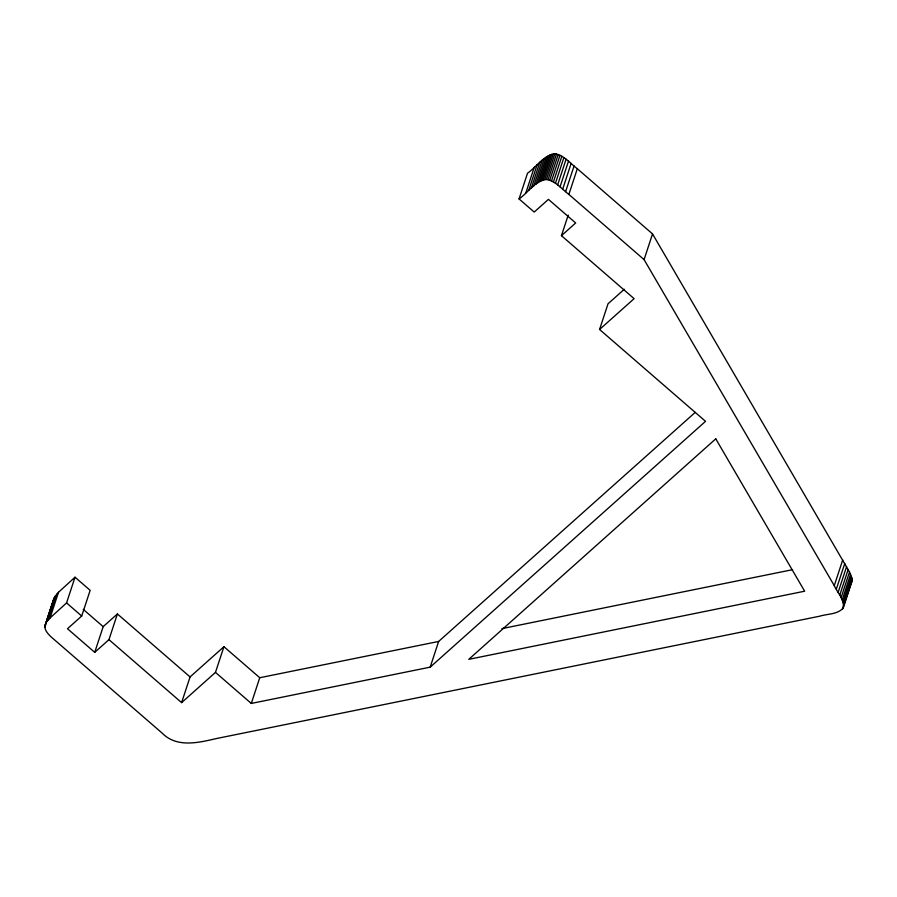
<?xml version="1.0" encoding="UTF-8"?>
<svg xmlns="http://www.w3.org/2000/svg" width="897" height="897" viewBox="0 0 897 897"><rect width="100%" height="100%" fill="white"/><g stroke="black" fill="none" stroke-linecap="round" stroke-linejoin="round"><path stroke-width="1.35" d="M695.22 412.385L438.633 641.456L259.749 677.728L223.936 646.692L215.482 672.391L251.295 703.439L430.179 667.155L705.535 421.332L599.577 329.479L634.112 298.656L561.455 235.676L575.672 222.972L548.426 199.358L534.208 212.062L519.071 198.943L527.514 173.244C536.484 167.01 543.358 155.327 554.907 153.779C564.101 155.237 570.245 163.422 577.32 168.726L652.534 233.915L849.515 572.028L851.915 578.094L852.083 581.054L843.247 607.975C837.619 614.568 827.404 613.75 819.712 616.194L215.829 738.668C198.058 742.839 176.485 747.919 162.032 733.006L51.264 637.038C47.575 633.618 42.619 628.214 46.027 622.967L54.47 597.267L58.507 592.267L75.012 577.208L90.16 590.338L81.705 616.037L67.477 628.73L94.723 652.354L108.952 639.651L117.406 613.952L190.063 676.932L181.609 702.631L108.952 639.651M519.071 198.943C528.03 192.709 534.904 181.026 546.464 179.478C555.647 180.936 561.791 189.121 568.866 194.425L644.08 259.614L834.277 585.629C837.394 592.738 844.772 599.689 843.247 607.975M54.47 597.267L44.85 627.295M852.083 581.054L850.984 583.353M44.917 625.882L53.764 598.748M46.027 622.967L55.502 595.709M47.059 621.408L48.404 619.76L56.847 594.061M48.404 619.76L50.053 617.977L58.507 592.267M50.053 617.977L66.569 602.919L75.012 577.208M94.723 652.354L103.177 626.655L117.406 613.952M251.295 703.439L259.749 677.728M525.844 192.889L534.287 167.19M528.737 190.31L537.191 164.611M531.372 188L539.815 162.29M533.76 185.959L542.203 160.26M535.935 184.199L544.389 158.5M537.942 182.708L546.396 157.009M539.803 181.508L548.258 155.798M541.553 180.577L550.007 154.878M543.223 179.927L551.677 154.228M544.849 179.557L553.303 153.858M546.464 179.478L554.907 153.779M548.089 179.68L556.532 153.981M549.76 180.162L558.214 154.463M551.532 180.936L559.975 155.226M553.404 181.99L561.847 156.291M555.422 183.336L563.877 157.637M557.62 184.973L566.074 159.274M560.042 186.901L568.485 161.191M562.699 189.11L571.142 163.411M565.626 191.622L574.08 165.923M568.866 194.425L577.32 168.726M561.455 235.676L568.216 215.112M430.179 667.155L438.633 641.456M599.577 329.479L608.031 303.78L624.278 289.271M644.08 259.614L652.534 233.915M834.277 585.629L842.72 559.93M836.318 589.15L844.772 563.451M838.146 592.323L846.589 566.624M839.727 595.182L848.181 569.483M841.061 597.727L849.515 572.028M842.137 600.003L850.591 574.293M842.945 602.01L851.399 576.311M843.472 603.793L851.915 578.094M843.696 605.363L852.15 579.664M842.53 609.052L850.558 584.642M190.063 676.932L223.936 646.692M181.609 702.631L215.482 672.391M501.916 628.618L792.533 569.685M83.264 609.388L103.177 626.655M66.569 602.919L81.705 616.037M715.761 438.835L468.783 659.329L804.654 591.213L715.761 438.835"/></g></svg>
